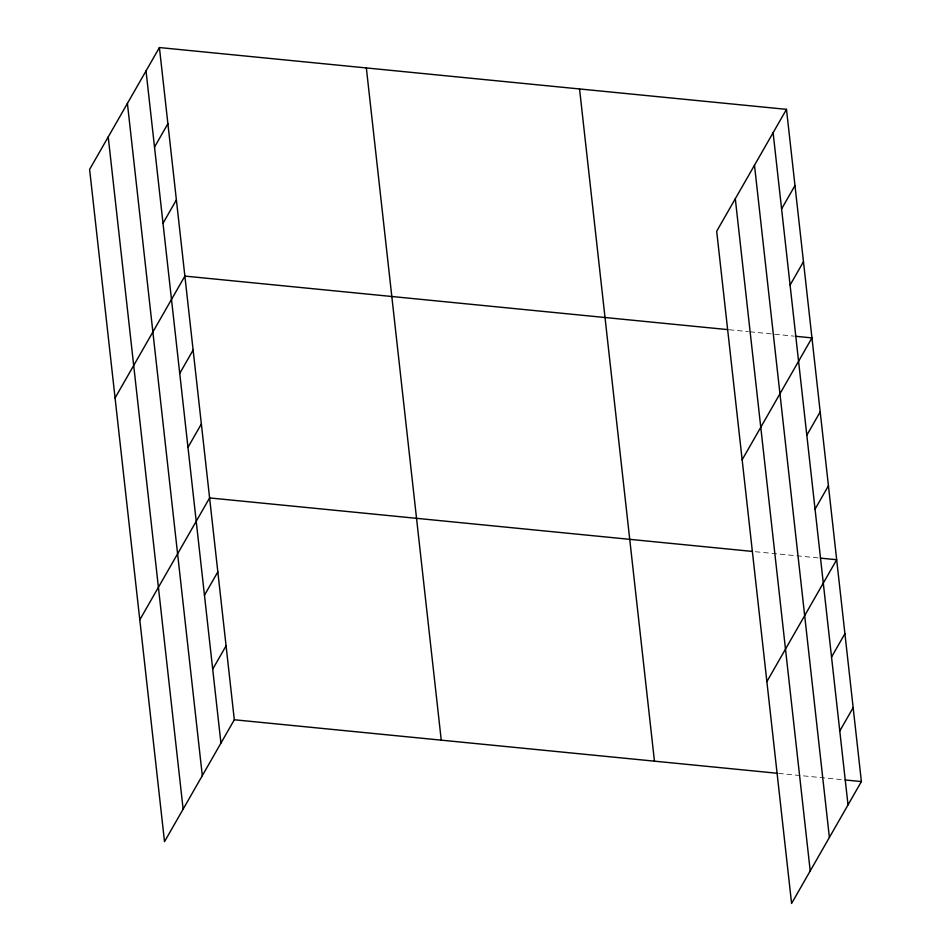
<?xml version="1.0" encoding="UTF-8"?>
<svg xmlns="http://www.w3.org/2000/svg" width="951" height="951" viewBox="0 0 951 951"><rect width="100%" height="100%" fill="white"/><g stroke="black" fill="none" stroke-linecap="round" stroke-linejoin="round"><path stroke-width="0.71" stroke-dasharray="4.75 3.57" d="M729.179 329.747L748.401 331.637M749.875 331.78L794.216 336.155M755.379 551.723L818.942 557.987M778.619 773.413L842.182 779.677"/><path stroke-width="1.43" d="M159.411 47.55L89.608 169.433L164.511 841.647L234.315 719.764L159.411 47.55L786.489 109.353L861.392 781.567L791.589 903.45L716.685 231.236L786.489 109.353M154.514 147.096L167.899 123.737M163.001 223.283L176.387 199.924M115.071 397.993L184.874 276.099L727.705 329.605M179.739 373.41L193.112 350.051M187.977 447.35L201.35 423.991M139.797 619.814L209.6 497.932L752.419 551.425M204.453 595.243L217.838 571.884M212.691 669.183L226.076 645.824M781.603 208.899L794.977 185.528M790.091 285.074L803.464 261.715M742.149 459.785L811.952 337.902L795.702 336.297M806.817 435.213L820.202 411.842M815.055 509.154L828.44 485.795M766.875 681.617L836.678 559.735L820.416 558.13M831.531 657.046L844.916 633.675M839.781 730.986L853.154 707.627M234.315 719.764L777.145 773.258M845.142 779.963L861.392 781.567M773.104 132.712L848.019 804.926M754.488 165.224L829.391 837.439M735.301 198.723L810.216 870.938M579.551 88.954L654.454 761.169M366.349 67.949L441.252 740.163M146.026 70.909L220.941 743.135M127.41 103.421L202.313 775.647M108.224 136.92L183.127 809.135"/></g></svg>
